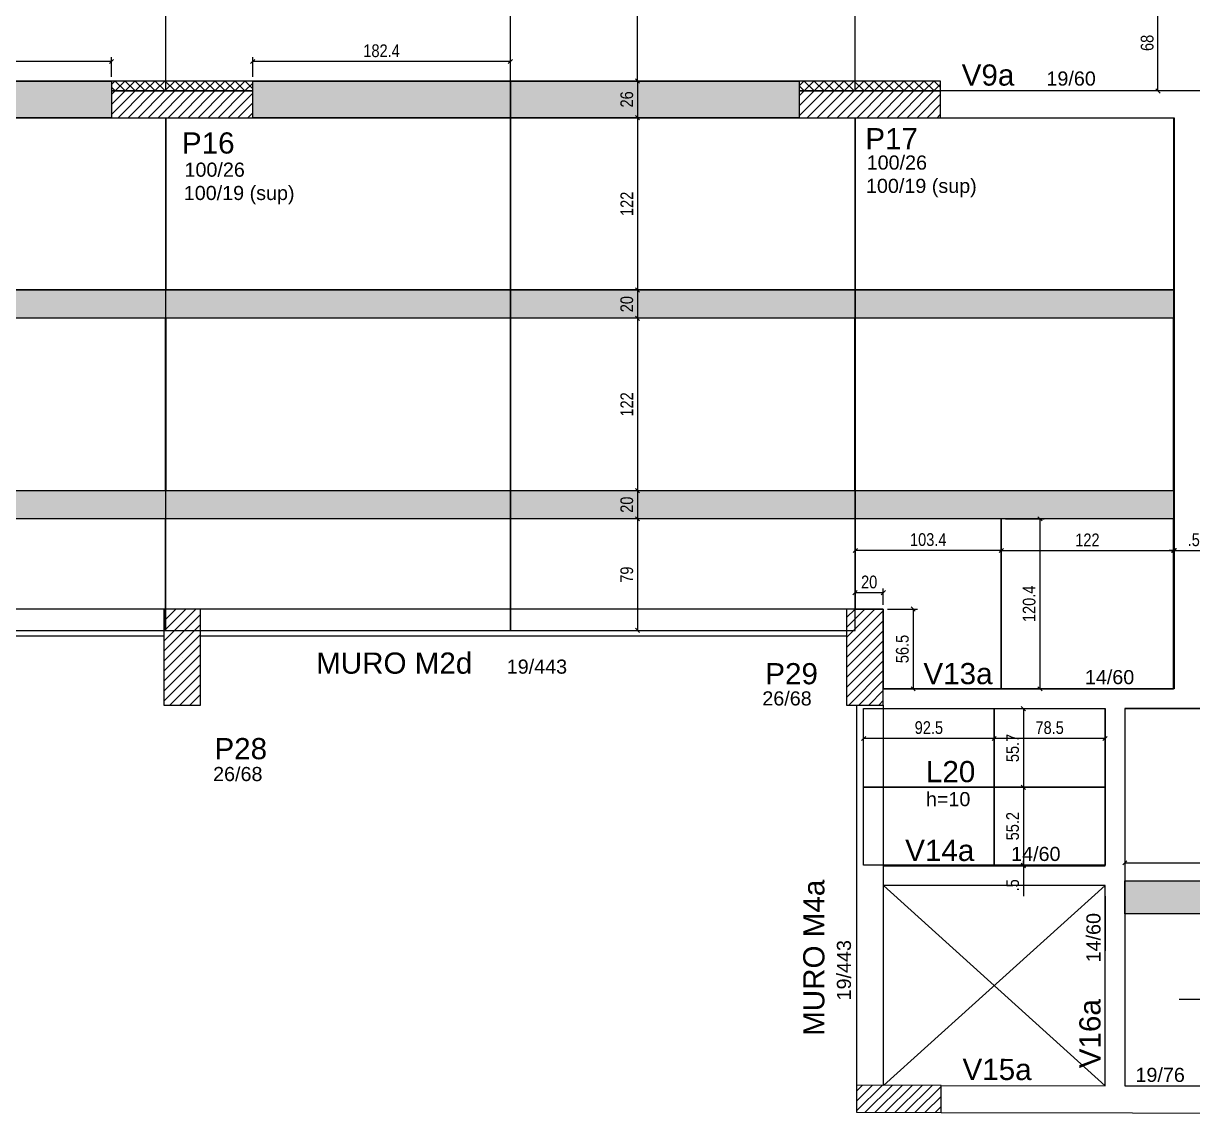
# Model space of a CAD drawing. Header units: millimetres. Extents: x 2332 to 8660, y 363 to 3984.
# Drawn here: x 3985 to 4813, y 1861 to 2633 of the extents above; entities that cross this region are included whole.
import ezdxf

# ---------------------------------------------------------------- set-up
doc = ezdxf.new("R2010")
doc.units = ezdxf.units.MM
for name, color, linetype in [('1', 1, 'Continuous'), ('2', 2, 'Continuous'), ('8', 8, 'Continuous'), ('COTA', 241, 'Continuous'), ('ES-VIGA', 3, 'Continuous'), ('L-D', 2, 'Continuous'), ('L-N', 4, 'Continuous'), ('P-D', 2, 'Continuous'), ('Painéis', 200, 'Continuous'), ('PIL-N', 4, 'Continuous'), ('Pilares', 5, 'Continuous'), ('VIG-D', 2, 'Continuous'), ('VIG-N', 4, 'Continuous')]:
    doc.layers.add(name, color=color, linetype=linetype)
doc.layers.add('Hachura', color=251, linetype='Continuous', lineweight=9)
doc.styles.add('COTA TECNICA-50', font='techl___.ttf', dxfattribs={"height": 9})
doc.styles.get("Standard").update_dxf_attribs({"font": 'arial.ttf'})
doc.dimstyles.new('COTA PAINEL-50', dxfattribs={"dimtxt": 9, "dimasz": 3, "dimexe": 3, "dimexo": 3, "dimgap": 3, "dimtad": 1, "dimdec": 1, "dimzin": 12, "dimdsep": 46, "dimtxsty": 'COTA TECNICA-50', "dimblk1": 'OBLIQUE', "dimblk2": 'OBLIQUE', "dimsah": 1, "dimcen": 0.9, "dimclrd": 4, "dimclre": 4, "dimclrt": 240, "dimadec": 1, "dimazin": 3, "dimtfac": 1, "dimtdec": 1, "dimtmove": 0, "dimatfit": 3, "dimfxl": 1, "dimtolj": 1, "dimtzin": 12, "dimarcsym": 0})

# ---------------------------------------------------------------- blocks, each defined once
blk = doc.blocks.new('_Oblique')
at = {"color": 0, "linetype": 'ByBlock', "lineweight": -2}
blk.add_line((-0.5, -0.5), (0.5, 0.5), dxfattribs=at)
blk = doc.blocks.new('*D16')
at = {"layer": 'COTA', "color": 4, "lineweight": -2, "transparency": 16777216}
for p, q in [((4764.7, 2042.48), (4764.7, 2035.49)), ((4764.7, 2038.49), (5008.7, 2038.49)), ((5008.7, 2042.48), (5008.7, 2035.49))]:
    blk.add_line(p, q, dxfattribs=at)
at = {"layer": 'Defpoints', "color": 0, "transparency": 16777216}
for p in [(4764.7, 2045.48), (5008.7, 2045.48), (5008.7, 2038.49)]:
    blk.add_point(p, dxfattribs=at)
at = {"layer": 'COTA', "color": 4, "lineweight": -2, "transparency": 16777216, "xscale": 3, "yscale": 3, "zscale": 3, "rotation": 180}
blk.add_blockref('_Oblique', (4764.7, 2038.49), dxfattribs=at)
at = {"layer": 'COTA', "color": 4, "lineweight": -2, "transparency": 16777216, "xscale": 3, "yscale": 3, "zscale": 3}
blk.add_blockref('_Oblique', (5008.7, 2038.49), dxfattribs=at)
at = {"layer": 'COTA', "color": 240, "transparency": 16777216, "insert": (4886.7, 2046.06), "char_height": 9, "attachment_point": 5, "style": 'COTA TECNICA-50'}
blk.add_mtext('\\A1;244', dxfattribs=at)
blk = doc.blocks.new('*D98')
at = {"layer": 'COTA', "color": 4, "lineweight": -2, "transparency": 16777216}
blk.add_line((4750.7, 2126.6), (4672.2, 2126.6), dxfattribs=at)
at = {"layer": 'Defpoints', "color": 0, "transparency": 16777216}
for p in [(4672.2, 2126.6), (4672.2, 2126.6), (4750.7, 2126.6)]:
    blk.add_point(p, dxfattribs=at)
at = {"layer": 'COTA', "color": 4, "lineweight": -2, "transparency": 16777216, "xscale": 3, "yscale": 3, "zscale": 3, "rotation": 180}
blk.add_blockref('_Oblique', (4672.2, 2126.6), dxfattribs=at)
at = {"layer": 'COTA', "color": 4, "lineweight": -2, "transparency": 16777216, "xscale": 3, "yscale": 3, "zscale": 3}
blk.add_blockref('_Oblique', (4750.7, 2126.6), dxfattribs=at)
at = {"layer": 'COTA', "color": 240, "transparency": 16777216, "insert": (4711.45, 2134.22), "char_height": 9, "attachment_point": 5, "style": 'COTA TECNICA-50'}
blk.add_mtext('\\A1;78.5', dxfattribs=at)
blk = doc.blocks.new('*D99')
at = {"layer": 'COTA', "color": 4, "lineweight": -2, "transparency": 16777216}
blk.add_line((4672.2, 2126.6), (4579.7, 2126.6), dxfattribs=at)
at = {"layer": 'Defpoints', "color": 0, "transparency": 16777216}
for p in [(4579.7, 2126.6), (4579.7, 2126.6), (4672.2, 2126.6)]:
    blk.add_point(p, dxfattribs=at)
at = {"layer": 'COTA', "color": 4, "lineweight": -2, "transparency": 16777216, "xscale": 3, "yscale": 3, "zscale": 3, "rotation": 180}
blk.add_blockref('_Oblique', (4579.7, 2126.6), dxfattribs=at)
at = {"layer": 'COTA', "color": 4, "lineweight": -2, "transparency": 16777216, "xscale": 3, "yscale": 3, "zscale": 3}
blk.add_blockref('_Oblique', (4672.2, 2126.6), dxfattribs=at)
at = {"layer": 'COTA', "color": 240, "transparency": 16777216, "insert": (4625.95, 2134.23), "char_height": 9, "attachment_point": 5, "style": 'COTA TECNICA-50'}
blk.add_mtext('\\A1;92.5', dxfattribs=at)
blk = doc.blocks.new('*D100')
at = {"layer": 'COTA', "color": 4, "lineweight": -2, "transparency": 16777216}
blk.add_line((4692.85, 2147.72), (4692.85, 2092.06), dxfattribs=at)
at = {"layer": 'Defpoints', "color": 0, "transparency": 16777216}
for p in [(4692.85, 2147.72), (4692.85, 2092.06), (4692.85, 2092.06)]:
    blk.add_point(p, dxfattribs=at)
at = {"layer": 'COTA', "color": 4, "lineweight": -2, "transparency": 16777216, "xscale": 3, "yscale": 3, "zscale": 3}
for p, rotation in [((4692.85, 2147.72), 90), ((4692.85, 2092.06), 270)]:
    blk.add_blockref('_Oblique', p, dxfattribs=dict(at, rotation=rotation))
at = {"layer": 'COTA', "color": 240, "transparency": 16777216, "insert": (4685.25, 2119.89), "char_height": 9, "attachment_point": 5, "rotation": 90, "style": 'COTA TECNICA-50'}
blk.add_mtext('\\A1;55.7', dxfattribs=at)
blk = doc.blocks.new('*D101')
at = {"layer": 'COTA', "color": 4, "lineweight": -2, "transparency": 16777216}
blk.add_line((4692.85, 2092.06), (4692.85, 2036.9), dxfattribs=at)
at = {"layer": 'Defpoints', "color": 0, "transparency": 16777216}
for p in [(4692.85, 2092.06), (4692.85, 2036.9), (4692.85, 2036.9)]:
    blk.add_point(p, dxfattribs=at)
at = {"layer": 'COTA', "color": 4, "lineweight": -2, "transparency": 16777216, "xscale": 3, "yscale": 3, "zscale": 3}
for p, rotation in [((4692.85, 2092.06), 90), ((4692.85, 2036.9), 270)]:
    blk.add_blockref('_Oblique', p, dxfattribs=dict(at, rotation=rotation))
at = {"layer": 'COTA', "color": 240, "transparency": 16777216, "insert": (4685.25, 2064.48), "char_height": 9, "attachment_point": 5, "rotation": 90, "style": 'COTA TECNICA-50'}
blk.add_mtext('\\A1;55.2', dxfattribs=at)
blk = doc.blocks.new('*D44')
at = {"layer": 'COTA', "color": 4, "lineweight": -2, "transparency": 16777216}
for p, q in [((4692.85, 2036.9), (4692.85, 2039.9)), ((4692.85, 2036.9), (4692.85, 2036.4)), ((4692.85, 2036.4), (4692.85, 2014.81))]:
    blk.add_line(p, q, dxfattribs=at)
at = {"layer": 'Defpoints', "color": 0, "transparency": 16777216}
for p in [(4692.85, 2036.9), (4692.85, 2036.4), (4692.85, 2036.4)]:
    blk.add_point(p, dxfattribs=at)
at = {"layer": 'COTA', "color": 4, "lineweight": -2, "transparency": 16777216, "xscale": 3, "yscale": 3, "zscale": 3}
for p, rotation in [((4692.85, 2036.9), 270), ((4692.85, 2036.4), 90)]:
    blk.add_blockref('_Oblique', p, dxfattribs=dict(at, rotation=rotation))
at = {"layer": 'COTA', "color": 240, "transparency": 16777216, "insert": (4685.25, 2022.6), "char_height": 9, "attachment_point": 5, "rotation": 90, "style": 'COTA TECNICA-50'}
blk.add_mtext('\\A1;.5', dxfattribs=at)
blk = doc.blocks.new('*D123')
at = {"layer": 'COTA', "color": 4, "lineweight": -2, "transparency": 16777216}
for p, q in [((4419.65, 2592.22), (4419.65, 2566.22)), ((4422.57, 2592.22), (4422.65, 2592.22)), ((4422.57, 2566.22), (4422.65, 2566.22))]:
    blk.add_line(p, q, dxfattribs=at)
at = {"layer": 'Defpoints', "color": 0, "transparency": 16777216}
for p in [(4419.57, 2592.22), (4419.57, 2566.22), (4419.65, 2566.22)]:
    blk.add_point(p, dxfattribs=at)
at = {"layer": 'COTA', "color": 4, "lineweight": -2, "transparency": 16777216, "xscale": 3, "yscale": 3, "zscale": 3}
for p, rotation in [((4419.65, 2592.22), 90), ((4419.65, 2566.22), 270)]:
    blk.add_blockref('_Oblique', p, dxfattribs=dict(at, rotation=rotation))
at = {"layer": 'COTA', "color": 240, "transparency": 16777216, "insert": (4412.06, 2579.22), "char_height": 9, "attachment_point": 5, "rotation": 90, "style": 'COTA TECNICA-50'}
blk.add_mtext('\\A1;26', dxfattribs=at)
blk = doc.blocks.new('*D125')
at = {"layer": 'COTA', "color": 4, "lineweight": -2, "transparency": 16777216}
for p, q in [((4573.64, 2221.22), (4573.64, 2232.78)), ((4593.69, 2229.78), (4573.64, 2229.78)), ((4593.69, 2221.22), (4593.69, 2232.78))]:
    blk.add_line(p, q, dxfattribs=at)
at = {"layer": 'Defpoints', "color": 0, "transparency": 16777216}
for p in [(4573.64, 2229.78), (4573.64, 2218.22), (4593.69, 2218.22)]:
    blk.add_point(p, dxfattribs=at)
at = {"layer": 'COTA', "color": 4, "lineweight": -2, "transparency": 16777216, "xscale": 3, "yscale": 3, "zscale": 3, "rotation": 180}
blk.add_blockref('_Oblique', (4573.64, 2229.78), dxfattribs=at)
at = {"layer": 'COTA', "color": 4, "lineweight": -2, "transparency": 16777216, "xscale": 3, "yscale": 3, "zscale": 3}
blk.add_blockref('_Oblique', (4593.69, 2229.78), dxfattribs=at)
at = {"layer": 'COTA', "color": 240, "transparency": 16777216, "insert": (4583.67, 2237.37), "char_height": 9, "attachment_point": 5, "style": 'COTA TECNICA-50'}
blk.add_mtext('\\A1;20', dxfattribs=at)
blk = doc.blocks.new('*D126')
at = {"layer": 'COTA', "color": 4, "lineweight": -2, "transparency": 16777216}
for p, q in [((4596.69, 2218.22), (4617.8, 2218.22)), ((4614.8, 2218.22), (4614.8, 2161.72)), ((4596.69, 2161.72), (4617.8, 2161.72))]:
    blk.add_line(p, q, dxfattribs=at)
at = {"layer": 'Defpoints', "color": 0, "transparency": 16777216}
for p in [(4593.69, 2218.22), (4593.69, 2161.72), (4614.8, 2161.72)]:
    blk.add_point(p, dxfattribs=at)
at = {"layer": 'COTA', "color": 4, "lineweight": -2, "transparency": 16777216, "xscale": 3, "yscale": 3, "zscale": 3}
for p, rotation in [((4614.8, 2218.22), 90), ((4614.8, 2161.72), 270)]:
    blk.add_blockref('_Oblique', p, dxfattribs=dict(at, rotation=rotation))
at = {"layer": 'COTA', "color": 240, "transparency": 16777216, "insert": (4607.2, 2189.97), "char_height": 9, "attachment_point": 5, "rotation": 90, "style": 'COTA TECNICA-50'}
blk.add_mtext('\\A1;56.5', dxfattribs=at)
blk = doc.blocks.new('*D127')
at = {"layer": 'COTA', "color": 4, "lineweight": -2, "transparency": 16777216}
for p, q in [((4680.19, 2282.14), (4707.56, 2282.14)), ((4704.56, 2282.14), (4704.56, 2161.72)), ((4680.19, 2161.72), (4707.56, 2161.72))]:
    blk.add_line(p, q, dxfattribs=at)
at = {"layer": 'Defpoints', "color": 0, "transparency": 16777216}
for p in [(4677.19, 2282.14), (4677.19, 2161.72), (4704.56, 2161.72)]:
    blk.add_point(p, dxfattribs=at)
at = {"layer": 'COTA', "color": 4, "lineweight": -2, "transparency": 16777216, "xscale": 3, "yscale": 3, "zscale": 3}
for p, rotation in [((4704.56, 2282.14), 90), ((4704.56, 2161.72), 270)]:
    blk.add_blockref('_Oblique', p, dxfattribs=dict(at, rotation=rotation))
at = {"layer": 'COTA', "color": 240, "transparency": 16777216, "insert": (4696.97, 2221.93), "char_height": 9, "attachment_point": 5, "rotation": 90, "style": 'COTA TECNICA-50'}
blk.add_mtext('\\A1;120.4', dxfattribs=at)
blk = doc.blocks.new('*D128')
at = {"layer": 'COTA', "color": 4, "lineweight": -2, "transparency": 16777216}
for p, q in [((4677.19, 2259.9), (4677.19, 2262.69)), ((4799.2, 2259.9), (4799.2, 2262.69)), ((4677.19, 2259.69), (4799.2, 2259.69))]:
    blk.add_line(p, q, dxfattribs=at)
at = {"layer": 'Defpoints', "color": 0, "transparency": 16777216}
for p in [(4677.19, 2256.9), (4799.2, 2259.69), (4799.2, 2256.9)]:
    blk.add_point(p, dxfattribs=at)
at = {"layer": 'COTA', "color": 4, "lineweight": -2, "transparency": 16777216, "xscale": 3, "yscale": 3, "zscale": 3, "rotation": 180}
blk.add_blockref('_Oblique', (4677.19, 2259.69), dxfattribs=at)
at = {"layer": 'COTA', "color": 4, "lineweight": -2, "transparency": 16777216, "xscale": 3, "yscale": 3, "zscale": 3}
blk.add_blockref('_Oblique', (4799.2, 2259.69), dxfattribs=at)
at = {"layer": 'COTA', "color": 240, "transparency": 16777216, "insert": (4738.19, 2267.24), "char_height": 9, "attachment_point": 5, "style": 'COTA TECNICA-50'}
blk.add_mtext('\\A1;122', dxfattribs=at)
blk = doc.blocks.new('*D37')
at = {"layer": 'COTA', "color": 4, "lineweight": -2, "transparency": 16777216}
for p, q in [((4799.2, 2259.69), (4796.2, 2259.69)), ((4799.2, 2259.69), (4799.7, 2259.69)), ((4799.7, 2259.69), (4821.29, 2259.69))]:
    blk.add_line(p, q, dxfattribs=at)
at = {"layer": 'Defpoints', "color": 0, "transparency": 16777216}
for p in [(4799.2, 2259.69), (4799.7, 2259.69), (4799.7, 2259.69)]:
    blk.add_point(p, dxfattribs=at)
at = {"layer": 'COTA', "color": 4, "lineweight": -2, "transparency": 16777216, "xscale": 3, "yscale": 3, "zscale": 3}
blk.add_blockref('_Oblique', (4799.2, 2259.69), dxfattribs=at)
at = {"layer": 'COTA', "color": 4, "lineweight": -2, "transparency": 16777216, "xscale": 3, "yscale": 3, "zscale": 3, "rotation": 180}
blk.add_blockref('_Oblique', (4799.7, 2259.69), dxfattribs=at)
at = {"layer": 'COTA', "color": 240, "transparency": 16777216, "insert": (4813.49, 2267.29), "char_height": 9, "attachment_point": 5, "style": 'COTA TECNICA-50'}
blk.add_mtext('\\A1;.5', dxfattribs=at)
blk = doc.blocks.new('*D129')
at = {"layer": 'COTA', "color": 4, "lineweight": -2, "transparency": 16777216}
blk.add_line((4677.19, 2259.69), (4573.8, 2259.69), dxfattribs=at)
at = {"layer": 'Defpoints', "color": 0, "transparency": 16777216}
for p in [(4573.8, 2259.69), (4573.8, 2259.69), (4677.19, 2259.69)]:
    blk.add_point(p, dxfattribs=at)
at = {"layer": 'COTA', "color": 4, "lineweight": -2, "transparency": 16777216, "xscale": 3, "yscale": 3, "zscale": 3, "rotation": 180}
blk.add_blockref('_Oblique', (4573.8, 2259.69), dxfattribs=at)
at = {"layer": 'COTA', "color": 4, "lineweight": -2, "transparency": 16777216, "xscale": 3, "yscale": 3, "zscale": 3}
blk.add_blockref('_Oblique', (4677.19, 2259.69), dxfattribs=at)
at = {"layer": 'COTA', "color": 240, "transparency": 16777216, "insert": (4625.5, 2267.39), "char_height": 9, "attachment_point": 5, "style": 'COTA TECNICA-50'}
blk.add_mtext('\\A1;103.4', dxfattribs=at)
blk = doc.blocks.new('*D130')
at = {"layer": 'COTA', "color": 4, "lineweight": -2, "transparency": 16777216}
for p, q in [((4419.65, 2566.22), (4419.65, 2444.22)), ((4422.57, 2566.22), (4422.65, 2566.22)), ((4422.57, 2444.22), (4422.65, 2444.22))]:
    blk.add_line(p, q, dxfattribs=at)
at = {"layer": 'Defpoints', "color": 0, "transparency": 16777216}
for p in [(4419.57, 2566.22), (4419.57, 2444.22), (4419.65, 2444.22)]:
    blk.add_point(p, dxfattribs=at)
at = {"layer": 'COTA', "color": 4, "lineweight": -2, "transparency": 16777216, "xscale": 3, "yscale": 3, "zscale": 3}
for p, rotation in [((4419.65, 2566.22), 90), ((4419.65, 2444.22), 270)]:
    blk.add_blockref('_Oblique', p, dxfattribs=dict(at, rotation=rotation))
at = {"layer": 'COTA', "color": 240, "transparency": 16777216, "insert": (4412.09, 2505.22), "char_height": 9, "attachment_point": 5, "rotation": 90, "style": 'COTA TECNICA-50'}
blk.add_mtext('\\A1;122', dxfattribs=at)
blk = doc.blocks.new('*D131')
at = {"layer": 'COTA', "color": 4, "lineweight": -2, "transparency": 16777216}
for p, q in [((4419.65, 2444.22), (4419.65, 2424.18)), ((4422.57, 2444.22), (4422.65, 2444.22))]:
    blk.add_line(p, q, dxfattribs=at)
at = {"layer": 'Defpoints', "color": 0, "transparency": 16777216}
for p in [(4419.57, 2444.22), (4419.65, 2424.18), (4419.65, 2424.18)]:
    blk.add_point(p, dxfattribs=at)
at = {"layer": 'COTA', "color": 4, "lineweight": -2, "transparency": 16777216, "xscale": 3, "yscale": 3, "zscale": 3}
for p, rotation in [((4419.65, 2444.22), 90), ((4419.65, 2424.18), 270)]:
    blk.add_blockref('_Oblique', p, dxfattribs=dict(at, rotation=rotation))
at = {"layer": 'COTA', "color": 240, "transparency": 16777216, "insert": (4412.06, 2434.2), "char_height": 9, "attachment_point": 5, "rotation": 90, "style": 'COTA TECNICA-50'}
blk.add_mtext('\\A1;20', dxfattribs=at)
blk = doc.blocks.new('*D132')
at = {"layer": 'COTA', "color": 4, "lineweight": -2, "transparency": 16777216}
blk.add_line((4419.65, 2424.18), (4419.65, 2302.18), dxfattribs=at)
at = {"layer": 'Defpoints', "color": 0, "transparency": 16777216}
for p in [(4419.65, 2424.18), (4419.65, 2302.18), (4419.65, 2302.18)]:
    blk.add_point(p, dxfattribs=at)
at = {"layer": 'COTA', "color": 4, "lineweight": -2, "transparency": 16777216, "xscale": 3, "yscale": 3, "zscale": 3}
for p, rotation in [((4419.65, 2424.18), 90), ((4419.65, 2302.18), 270)]:
    blk.add_blockref('_Oblique', p, dxfattribs=dict(at, rotation=rotation))
at = {"layer": 'COTA', "color": 240, "transparency": 16777216, "insert": (4412.09, 2363.18), "char_height": 9, "attachment_point": 5, "rotation": 90, "style": 'COTA TECNICA-50'}
blk.add_mtext('\\A1;122', dxfattribs=at)
blk = doc.blocks.new('*D133')
at = {"layer": 'COTA', "color": 4, "lineweight": -2, "transparency": 16777216}
blk.add_line((4419.65, 2302.18), (4419.65, 2282.14), dxfattribs=at)
at = {"layer": 'Defpoints', "color": 0, "transparency": 16777216}
for p in [(4419.65, 2302.18), (4419.65, 2282.14), (4419.65, 2282.14)]:
    blk.add_point(p, dxfattribs=at)
at = {"layer": 'COTA', "color": 4, "lineweight": -2, "transparency": 16777216, "xscale": 3, "yscale": 3, "zscale": 3}
for p, rotation in [((4419.65, 2302.18), 90), ((4419.65, 2282.14), 270)]:
    blk.add_blockref('_Oblique', p, dxfattribs=dict(at, rotation=rotation))
at = {"layer": 'COTA', "color": 240, "transparency": 16777216, "insert": (4412.06, 2292.16), "char_height": 9, "attachment_point": 5, "rotation": 90, "style": 'COTA TECNICA-50'}
blk.add_mtext('\\A1;20', dxfattribs=at)
blk = doc.blocks.new('*D134')
at = {"layer": 'COTA', "color": 4, "lineweight": -2, "transparency": 16777216}
blk.add_line((4419.65, 2282.14), (4419.65, 2203.12), dxfattribs=at)
at = {"layer": 'Defpoints', "color": 0, "transparency": 16777216}
for p in [(4419.65, 2282.14), (4419.65, 2203.12), (4419.65, 2203.12)]:
    blk.add_point(p, dxfattribs=at)
at = {"layer": 'COTA', "color": 4, "lineweight": -2, "transparency": 16777216, "xscale": 3, "yscale": 3, "zscale": 3}
for p, rotation in [((4419.65, 2282.14), 90), ((4419.65, 2203.12), 270)]:
    blk.add_blockref('_Oblique', p, dxfattribs=dict(at, rotation=rotation))
at = {"layer": 'COTA', "color": 240, "transparency": 16777216, "insert": (4412.06, 2242.63), "char_height": 9, "attachment_point": 5, "rotation": 90, "style": 'COTA TECNICA-50'}
blk.add_mtext('\\A1;79', dxfattribs=at)
blk = doc.blocks.new('*D236')
at = {"layer": 'Defpoints', "color": 0, "transparency": 16777216}
for p in [(4788.15, 2653.22), (4788.15, 2653.22), (4788.15, 2585.22)]:
    blk.add_point(p, dxfattribs=at)
at = {"layer": 'Painéis', "color": 4, "lineweight": -2, "transparency": 16777216}
blk.add_line((4788.15, 2585.22), (4788.15, 2653.22), dxfattribs=at)
at = {"layer": 'Painéis', "color": 4, "lineweight": -2, "transparency": 16777216, "xscale": 3, "yscale": 3, "zscale": 3}
for p, rotation in [((4788.15, 2653.22), 90), ((4788.15, 2585.22), 270)]:
    blk.add_blockref('_Oblique', p, dxfattribs=dict(at, rotation=rotation))
at = {"layer": 'Painéis', "color": 240, "transparency": 16777216, "insert": (4780.54, 2619.22), "char_height": 9, "attachment_point": 5, "rotation": 90, "style": 'COTA TECNICA-50'}
blk.add_mtext('\\A1;68', dxfattribs=at)
blk = doc.blocks.new('*D263')
at = {"layer": 'Defpoints', "color": 0, "transparency": 16777216}
for p in [(4419.65, 2714.22), (4419.65, 2714.22), (4419.65, 2592.22)]:
    blk.add_point(p, dxfattribs=at)
at = {"layer": 'Painéis', "color": 4, "lineweight": -2, "transparency": 16777216}
blk.add_line((4419.65, 2592.22), (4419.65, 2714.22), dxfattribs=at)
at = {"layer": 'Painéis', "color": 4, "lineweight": -2, "transparency": 16777216, "xscale": 3, "yscale": 3, "zscale": 3}
for p, rotation in [((4419.65, 2714.22), 90), ((4419.65, 2592.22), 270)]:
    blk.add_blockref('_Oblique', p, dxfattribs=dict(at, rotation=rotation))
at = {"layer": 'Painéis', "color": 240, "transparency": 16777216, "insert": (4412.09, 2653.22), "char_height": 9, "attachment_point": 5, "rotation": 90, "style": 'COTA TECNICA-50'}
blk.add_mtext('\\A1;122', dxfattribs=at)
blk = doc.blocks.new('*D275')
at = {"layer": 'Defpoints', "color": 0, "transparency": 16777216}
for p in [(4147.2, 2606.03), (4147.2, 2592.22), (4329.62, 2592.22)]:
    blk.add_point(p, dxfattribs=at)
at = {"layer": 'Painéis', "color": 4, "lineweight": -2, "transparency": 16777216}
for p, q in [((4147.2, 2595.22), (4147.2, 2609.03)), ((4329.62, 2595.22), (4329.62, 2609.03)), ((4329.62, 2606.03), (4147.2, 2606.03))]:
    blk.add_line(p, q, dxfattribs=at)
at = {"layer": 'Painéis', "color": 4, "lineweight": -2, "transparency": 16777216, "xscale": 3, "yscale": 3, "zscale": 3, "rotation": 180}
blk.add_blockref('_Oblique', (4147.2, 2606.03), dxfattribs=at)
at = {"layer": 'Painéis', "color": 4, "lineweight": -2, "transparency": 16777216, "xscale": 3, "yscale": 3, "zscale": 3}
blk.add_blockref('_Oblique', (4329.62, 2606.03), dxfattribs=at)
at = {"layer": 'Painéis', "color": 240, "transparency": 16777216, "insert": (4238.41, 2613.61), "char_height": 9, "attachment_point": 5, "style": 'COTA TECNICA-50'}
blk.add_mtext('\\A1;182.4', dxfattribs=at)
blk = doc.blocks.new('*D276')
at = {"layer": 'Defpoints', "color": 0, "transparency": 16777216}
for p in [(3841.69, 2606.03), (3841.69, 2592.22), (4047.19, 2592.22)]:
    blk.add_point(p, dxfattribs=at)
at = {"layer": 'Painéis', "color": 4, "lineweight": -2, "transparency": 16777216}
for p, q in [((3841.69, 2595.22), (3841.69, 2609.03)), ((4047.19, 2595.22), (4047.19, 2609.03)), ((4047.19, 2606.03), (3841.69, 2606.03))]:
    blk.add_line(p, q, dxfattribs=at)
at = {"layer": 'Painéis', "color": 4, "lineweight": -2, "transparency": 16777216, "xscale": 3, "yscale": 3, "zscale": 3, "rotation": 180}
blk.add_blockref('_Oblique', (3841.69, 2606.03), dxfattribs=at)
at = {"layer": 'Painéis', "color": 4, "lineweight": -2, "transparency": 16777216, "xscale": 3, "yscale": 3, "zscale": 3}
blk.add_blockref('_Oblique', (4047.19, 2606.03), dxfattribs=at)
at = {"layer": 'Painéis', "color": 240, "transparency": 16777216, "insert": (3944.44, 2613.62), "char_height": 9, "attachment_point": 5, "style": 'COTA TECNICA-50'}
blk.add_mtext('\\A1;205.5', dxfattribs=at)

msp = doc.modelspace()

# ---------------------------------------------------------------- hatches: boundary and pattern name
at = {"layer": 'Hachura', "linetype": 'ByBlock'}
h = msp.add_hatch(color=256, dxfattribs=at)
h.dxf.hatch_style = 1
h.paths.add_polyline_path([(4047.19, 2592.22), (3841.63, 2592.22), (3841.63, 2566.22), (4047.19, 2566.22)])
h = msp.add_hatch(color=256, dxfattribs=at)
h.dxf.hatch_style = 1
h.paths.add_polyline_path([(4329.62, 2592.16), (4147.2, 2592.27), (4147.2, 2566.22), (4329.62, 2566.22)])
h = msp.add_hatch(color=256, dxfattribs=at)
h.dxf.hatch_style = 1
h.paths.add_polyline_path([(4534.19, 2592.22), (4329.62, 2592.22), (4329.62, 2566.22), (4534.19, 2566.22)])
h.paths.add_polyline_path([(4420.95, 2567.23), (4420.95, 2592.22), (4420.95, 2587.96), (4420.95, 2571.49)], flags=16)
h = msp.add_hatch(color=256, dxfattribs=at)
h.dxf.hatch_style = 1
h.paths.add_polyline_path([(4085.53, 2444.22), (4085.53, 2424.18), (3841.46, 2424.18), (3841.46, 2444.22)])
h = msp.add_hatch(color=256, dxfattribs=at)
h.dxf.hatch_style = 1
h.paths.add_polyline_path([(4329.7, 2444.22), (4329.7, 2424.18), (4085.63, 2424.18), (4085.63, 2444.22)])
h = msp.add_hatch(color=256, dxfattribs=at)
h.dxf.hatch_style = 1
h.paths.add_polyline_path([(4573.69, 2444.22), (4573.69, 2424.18), (4329.62, 2424.18), (4329.62, 2444.22)])
h = msp.add_hatch(color=256, dxfattribs=at)
h.dxf.hatch_style = 1
h.paths.add_polyline_path([(4799.11, 2444.22), (4799.11, 2424.18), (4573.79, 2424.18), (4573.79, 2444.22)])
h = msp.add_hatch(color=256, dxfattribs=at)
h.dxf.hatch_style = 1
h.paths.add_polyline_path([(4085.54, 2302.18), (4085.54, 2282.14), (3841.47, 2282.14), (3841.47, 2302.18)])
h = msp.add_hatch(color=256, dxfattribs=at)
h.dxf.hatch_style = 1
h.paths.add_polyline_path([(4329.71, 2302.18), (4329.71, 2282.14), (4085.64, 2282.14), (4085.64, 2302.18)])
h = msp.add_hatch(color=256, dxfattribs=at)
h.dxf.hatch_style = 1
h.paths.add_polyline_path([(4573.7, 2302.18), (4573.7, 2282.14), (4329.63, 2282.14), (4329.63, 2302.18)])
h = msp.add_hatch(color=256, dxfattribs=at)
h.dxf.hatch_style = 1
h.paths.add_polyline_path([(4799.22, 2302.18), (4799.22, 2282.14), (4573.9, 2282.14), (4573.9, 2302.18)])
h = msp.add_hatch(color=256, dxfattribs=at)
h.dxf.hatch_style = 1
h.paths.add_polyline_path([(5008.7, 2025.72), (5008.7, 2002.48), (4764.7, 2002.48), (4764.7, 2025.72)])

# ---------------------------------------------------------------- linework, layer by layer
at = {"layer": '1', "linetype": 'Continuous'}
for p, q in [((4047.19, 2592.22), (4047.19, 2592.22)), ((4047.19, 2592.22), (4047.19, 2592.22)), ((4047.19, 2592.22), (4047.19, 2592.22)), ((4047.19, 2592.22), (4047.19, 2592.22)), ((4047.19, 2592.22), (4047.19, 2592.22)), ((4097.19, 2592.22), (4097.19, 2592.22)), ((4147.19, 2592.22), (4147.19, 2592.22)), ((4147.19, 2592.22), (4147.19, 2592.22)), ((4147.19, 2592.22), (4147.19, 2592.22)), ((4534.19, 2592.22), (4534.19, 2592.22)), ((4534.19, 2592.22), (4534.19, 2592.22)), ((4534.19, 2592.22), (4534.19, 2592.22)), ((4534.19, 2592.22), (4534.19, 2592.22)), ((4534.19, 2592.22), (4534.19, 2592.22)), ((4534.19, 2592.22), (4534.19, 2592.22)), ((4534.19, 2592.22), (4534.19, 2592.22)), ((4634.19, 2592.22), (4634.19, 2592.22)), ((4634.19, 2592.22), (4634.19, 2592.22)), ((4051.28, 2566.22), (4051.28, 2566.22)), ((4143.03, 2566.22), (4143.03, 2566.22)), ((4534.19, 2566.22), (4534.19, 2566.22)), ((4534.19, 2566.22), (4534.19, 2566.22)), ((4634.19, 2566.22), (4634.19, 2566.22)), ((4799.7, 2566.22), (4799.7, 2566.22)), ((4799.7, 2566.22), (4799.7, 2566.22)), ((4084.19, 2218.22), (4084.19, 2218.22)), ((4084.19, 2218.22), (4084.19, 2218.22)), ((4110.19, 2218.22), (4110.19, 2218.22)), ((4567.69, 2218.22), (4567.69, 2218.22)), ((4593.69, 2218.22), (4593.69, 2218.22)), ((4593.69, 2218.22), (4593.69, 2218.22)), ((4567.69, 2199.22), (4567.69, 2199.22)), ((4593.69, 2161.72), (4593.69, 2161.72)), ((4084.19, 2150.22), (4084.19, 2150.22)), ((4084.19, 2150.22), (4084.19, 2150.22)), ((4109.66, 2150.22), (4110.19, 2150.75)), ((4110.19, 2150.22), (4110.19, 2150.22)), ((4110.19, 2150.22), (4110.19, 2150.22)), ((4567.69, 2150.22), (4567.69, 2150.22)), ((4567.69, 2150.22), (4567.69, 2150.22)), ((4567.69, 2150.22), (4567.69, 2150.22)), ((4750.7, 2022.4), (4750.7, 2022.4)), ((4750.7, 2022.4), (4750.7, 2022.4)), ((4750.7, 2022.4), (4750.7, 2022.4)), ((4750.7, 2014.9), (4750.7, 1976.15)), ((4836.75, 1941.69), (4803.19, 1941.69)), ((4574.7, 1880.95), (4574.7, 1880.95)), ((4574.7, 1880.95), (4574.7, 1880.95)), ((4574.69, 1861.95), (4574.69, 1861.95)), ((4574.69, 1861.95), (4574.69, 1861.95)), ((4634.69, 1861.81), (4634.69, 1861.81)), ((4634.69, 1861.81), (4634.69, 1861.81))]:
    msp.add_line(p, q, dxfattribs=at)
for points in [[(4084.19, 2218.22), (3585.66, 2218.22)], [(4567.7, 2218.22), (4110.19, 2218.22)], [(3656.2, 2199.22), (4084.19, 2199.22)], [(4110.19, 2199.22), (4567.69, 2199.22)], [(4574.7, 2150.22), (4574.7, 1880.95)], [(4593.7, 1880.9), (4593.7, 2150.22)]]:
    msp.add_lwpolyline(points, dxfattribs=at)
at = {"layer": '2', "linetype": 'Continuous'}
for p, q in [((4593.7, 2022.4), (4750.7, 1880.54)), ((4593.7, 1880.9), (4750.7, 2022.4))]:
    msp.add_line(p, q, dxfattribs=at)
at = {"layer": '8', "linetype": 'Continuous'}
for p, q in [((4047.19, 2589.79), (4049.62, 2592.22)), ((4049.69, 2585.22), (4056.69, 2592.22)), ((4049.85, 2592.22), (4056.85, 2585.22)), ((4056.76, 2585.22), (4063.76, 2592.22)), ((4056.93, 2592.22), (4063.93, 2585.22)), ((4063.83, 2585.22), (4070.83, 2592.22)), ((4064, 2592.22), (4071, 2585.22)), ((4070.9, 2585.22), (4077.9, 2592.22)), ((4071.07, 2592.22), (4078.07, 2585.22)), ((4077.97, 2585.22), (4084.97, 2592.22)), ((4078.14, 2592.22), (4085.14, 2585.22)), ((4085.04, 2585.22), (4092.04, 2592.22)), ((4085.21, 2592.22), (4092.21, 2585.22)), ((4092.11, 2585.22), (4099.11, 2592.22)), ((4092.28, 2592.22), (4099.28, 2585.22)), ((4099.18, 2585.22), (4106.18, 2592.22)), ((4099.35, 2592.22), (4106.35, 2585.22)), ((4106.26, 2585.22), (4113.26, 2592.22)), ((4106.42, 2592.22), (4113.42, 2585.22)), ((4113.33, 2585.22), (4120.33, 2592.22)), ((4113.49, 2592.22), (4120.49, 2585.22)), ((4120.4, 2585.22), (4127.4, 2592.22)), ((4120.56, 2592.22), (4127.56, 2585.22)), ((4127.47, 2585.22), (4134.47, 2592.22)), ((4127.64, 2592.22), (4134.64, 2585.22)), ((4134.54, 2585.22), (4141.54, 2592.22)), ((4134.71, 2592.22), (4141.71, 2585.22)), ((4141.78, 2592.22), (4147.19, 2586.8)), ((4534.19, 2588.89), (4537.52, 2592.22)), ((4537.59, 2585.22), (4544.59, 2592.22)), ((4537.76, 2592.22), (4544.76, 2585.22)), ((4544.66, 2585.22), (4551.66, 2592.22)), ((4544.83, 2592.22), (4551.83, 2585.22)), ((4551.73, 2585.22), (4558.73, 2592.22)), ((4551.9, 2592.22), (4558.9, 2585.22)), ((4558.8, 2585.22), (4565.8, 2592.22)), ((4558.97, 2592.22), (4565.97, 2585.22)), ((4565.87, 2585.22), (4572.87, 2592.22)), ((4566.04, 2592.22), (4573.04, 2585.22)), ((4572.94, 2585.22), (4579.94, 2592.22)), ((4573.11, 2592.22), (4580.11, 2585.22)), ((4580.02, 2585.22), (4587.02, 2592.22)), ((4580.18, 2592.22), (4587.18, 2585.22)), ((4587.09, 2585.22), (4594.09, 2592.22)), ((4587.25, 2592.22), (4594.25, 2585.22)), ((4594.16, 2585.22), (4601.16, 2592.22)), ((4594.32, 2592.22), (4601.32, 2585.22)), ((4601.23, 2585.22), (4608.23, 2592.22)), ((4601.39, 2592.22), (4608.39, 2585.22)), ((4608.3, 2585.22), (4615.3, 2592.22)), ((4608.47, 2592.22), (4615.47, 2585.22)), ((4615.37, 2585.22), (4622.37, 2592.22)), ((4615.54, 2592.22), (4622.54, 2585.22)), ((4622.44, 2585.22), (4629.44, 2592.22)), ((4622.61, 2592.22), (4629.61, 2585.22)), ((4629.68, 2592.22), (4634.19, 2587.7)), ((4047.19, 2587.8), (4049.78, 2585.22)), ((4047.19, 2568.58), (4063.83, 2585.22)), ((4047.19, 2575.65), (4056.76, 2585.22)), ((4047.19, 2582.72), (4049.69, 2585.22)), ((4051.9, 2566.22), (4070.9, 2585.22)), ((4058.97, 2566.22), (4077.97, 2585.22)), ((4066.04, 2566.22), (4085.04, 2585.22)), ((4073.11, 2566.22), (4092.11, 2585.22)), ((4080.18, 2566.22), (4099.18, 2585.22)), ((4087.26, 2566.22), (4106.26, 2585.22)), ((4094.33, 2566.22), (4113.33, 2585.22)), ((4101.4, 2566.22), (4120.4, 2585.22)), ((4108.47, 2566.22), (4127.47, 2585.22)), ((4115.54, 2566.22), (4134.54, 2585.22)), ((4122.61, 2566.22), (4141.61, 2585.22)), ((4129.68, 2566.22), (4147.19, 2583.73)), ((4141.61, 2585.22), (4147.19, 2590.8)), ((4534.19, 2588.71), (4537.68, 2585.22)), ((4534.19, 2567.68), (4551.73, 2585.22)), ((4534.19, 2574.75), (4544.66, 2585.22)), ((4534.19, 2581.82), (4537.59, 2585.22)), ((4539.8, 2566.22), (4558.8, 2585.22)), ((4546.87, 2566.22), (4565.87, 2585.22)), ((4553.94, 2566.22), (4572.94, 2585.22)), ((4561.02, 2566.22), (4580.02, 2585.22)), ((4568.09, 2566.22), (4587.09, 2585.22)), ((4575.16, 2566.22), (4594.16, 2585.22)), ((4582.23, 2566.22), (4601.23, 2585.22)), ((4589.3, 2566.22), (4608.3, 2585.22)), ((4596.37, 2566.22), (4615.37, 2585.22)), ((4603.44, 2566.22), (4622.44, 2585.22)), ((4610.51, 2566.22), (4629.51, 2585.22)), ((4629.51, 2585.22), (4634.19, 2589.9)), ((4097.19, 2575.72), (4097.19, 2575.72)), ((4136.75, 2566.22), (4147.19, 2576.66)), ((4584.19, 2575.72), (4584.19, 2575.72)), ((4617.58, 2566.22), (4634.19, 2582.83)), ((4624.65, 2566.22), (4634.19, 2575.76)), ((4143.82, 2566.22), (4147.19, 2569.59)), ((4631.73, 2566.22), (4634.19, 2568.68)), ((4084.19, 2195.46), (4106.95, 2218.22)), ((4084.19, 2202.53), (4099.88, 2218.22)), ((4084.19, 2209.6), (4092.81, 2218.22)), ((4084.19, 2216.67), (4085.74, 2218.22)), ((4084.19, 2188.39), (4110.19, 2214.39)), ((4567.69, 2198.13), (4587.78, 2218.22)), ((4567.69, 2205.2), (4580.71, 2218.22)), ((4567.69, 2212.27), (4573.64, 2218.22)), ((4567.69, 2191.06), (4593.69, 2217.06)), ((4084.19, 2181.32), (4110.19, 2207.32)), ((4567.69, 2183.99), (4593.69, 2209.99)), ((4567.69, 2176.91), (4593.69, 2202.91)), ((4084.19, 2174.25), (4110.19, 2200.25)), ((4567.69, 2169.84), (4593.69, 2195.84)), ((4084.19, 2167.18), (4110.19, 2193.18)), ((4084.19, 2160.11), (4110.19, 2186.1)), ((4567.69, 2162.77), (4593.69, 2188.77)), ((4084.19, 2153.03), (4110.19, 2179.03)), ((4097.19, 2184.22), (4097.19, 2184.22)), ((4567.69, 2155.7), (4593.69, 2181.7)), ((4584.19, 2184.22), (4584.19, 2184.22)), ((4088.45, 2150.22), (4110.19, 2171.96)), ((4569.28, 2150.22), (4593.69, 2174.63)), ((4095.52, 2150.22), (4110.19, 2164.89)), ((4576.35, 2150.22), (4593.69, 2167.56)), ((4102.59, 2150.22), (4110.19, 2157.82)), ((4583.42, 2150.22), (4593.69, 2160.49)), ((4590.49, 2150.22), (4593.69, 2153.42)), ((4574.69, 1862.77), (4592.92, 1880.91)), ((4574.71, 1869.84), (4585.85, 1880.92)), ((4574.73, 1876.91), (4578.78, 1880.94)), ((4580.94, 1861.93), (4599.99, 1880.89)), ((4588.01, 1861.92), (4607.06, 1880.87)), ((4595.09, 1861.9), (4614.13, 1880.85)), ((4602.16, 1861.88), (4621.2, 1880.84)), ((4609.23, 1861.87), (4628.27, 1880.82)), ((4616.3, 1861.85), (4634.73, 1880.2)), ((4604.71, 1871.38), (4604.71, 1871.38)), ((4623.37, 1861.83), (4634.72, 1873.13)), ((4630.44, 1861.82), (4634.7, 1866.06))]:
    msp.add_line(p, q, dxfattribs=at)
at = {"layer": 'ES-VIGA'}
for p, q in [((4750.7, 2036.4), (4750.7, 2147.72)), ((4764.7, 2147.72), (4764.7, 1880.52)), ((4593.7, 2036.4), (4750.7, 2036.4)), ((4750.7, 2022.4), (4593.7, 2022.4)), ((4750.7, 1880.54), (4750.7, 2022.4)), ((4634.74, 1880.81), (4750.7, 1880.54))]:
    msp.add_line(p, q, dxfattribs=at)
for points in [[(4809.2, 2585.22), (4634.19, 2585.22)], [(5061.69, 2585.22), (4809.2, 2585.22)], [(4634.19, 2566.22), (4799.7, 2566.22)], [(4799.7, 2566.22), (4799.7, 2161.72)], [(4799.7, 2161.72), (4593.69, 2161.72)], [(4593.69, 2147.72), (4750.7, 2147.72)], [(4764.7, 2147.72), (5061.69, 2147.72)], [(5041.19, 1879.91), (4764.7, 1880.51)], [(4634.69, 1861.81), (5041.15, 1860.91)]]:
    msp.add_lwpolyline(points, dxfattribs=at)
at = {"layer": 'Painéis'}
for p, q in [((4085.69, 2585.22), (4085.69, 3119.22)), ((4329.69, 2585.22), (4329.69, 3119.22)), ((4573.69, 2585.22), (4573.69, 3119.22)), ((4634.2, 2592.22), (3476.19, 2592.22))]:
    msp.add_line(p, q, dxfattribs=at)
for points in [[(4047.19, 2566.22), (3841.63, 2566.22), (3841.63, 2592.22), (4047.19, 2592.22)], [(4329.62, 2566.22), (4147.2, 2566.22), (4147.2, 2592.22), (4329.62, 2592.22)], [(4534.19, 2566.22), (4329.62, 2566.22), (4329.62, 2592.22), (4534.19, 2592.22)], [(3841.63, 2566.22), (4085.71, 2566.22), (4085.71, 2444.22), (3841.63, 2444.22)], [(4085.71, 2566.22), (4329.79, 2566.22), (4329.79, 2444.22), (4085.71, 2444.22)], [(4329.79, 2566.22), (4573.87, 2566.22), (4573.87, 2444.22), (4329.79, 2444.22)], [(4573.87, 2566.22), (4799.2, 2566.22), (4799.2, 2444.22), (4573.87, 2444.22)], [(4085.53, 2444.22), (4085.53, 2424.18), (3841.46, 2424.18), (3841.46, 2444.22)], [(4329.7, 2444.22), (4329.7, 2424.18), (4085.63, 2424.18), (4085.63, 2444.22)], [(4573.69, 2444.22), (4573.69, 2424.18), (4329.62, 2424.18), (4329.62, 2444.22)], [(4799.11, 2444.22), (4799.11, 2424.18), (4573.79, 2424.18), (4573.79, 2444.22)], [(4085.46, 2302.18), (4085.46, 2424.18), (3841.46, 2424.18), (3841.46, 2302.18)], [(4329.63, 2302.18), (4329.63, 2424.18), (4085.63, 2424.18), (4085.63, 2302.18)], [(4573.62, 2302.18), (4573.62, 2424.18), (4329.62, 2424.18), (4329.62, 2302.18)], [(4799.04, 2302.18), (4799.04, 2424.18), (4573.79, 2424.18), (4573.79, 2302.18)], [(4085.54, 2302.18), (4085.54, 2282.14), (3841.47, 2282.14), (3841.47, 2302.18)], [(4329.71, 2302.18), (4329.71, 2282.14), (4085.64, 2282.14), (4085.64, 2302.18)], [(4573.7, 2302.18), (4573.7, 2282.14), (4329.63, 2282.14), (4329.63, 2302.18)], [(4799.12, 2302.18), (4799.12, 2282.14), (4573.8, 2282.14), (4573.8, 2302.18)], [(3841.47, 2203.12), (4085.54, 2203.12), (4085.54, 2282.14), (3841.47, 2282.14)], [(4085.54, 2203.12), (4329.63, 2203.12), (4329.63, 2282.14), (4085.54, 2282.14)], [(4329.63, 2203.12), (4573.8, 2203.12), (4573.8, 2282.14), (4329.63, 2282.14)], [(4677.19, 2161.72), (4799.2, 2161.72), (4799.2, 2282.14), (4677.19, 2282.14)], [(4672.2, 2092.06), (4579.7, 2092.06), (4579.7, 2147.72), (4672.2, 2147.72)], [(4672.2, 2147.72), (4750.7, 2147.72), (4750.7, 2092.06), (4672.2, 2092.06)], [(5008.7, 2025.72), (5008.7, 2147.72), (4764.7, 2147.72), (4764.7, 2025.72)], [(4579.7, 2092.06), (4672.2, 2092.06), (4672.2, 2036.9), (4579.7, 2036.9)], [(4672.2, 2092.06), (4750.7, 2092.06), (4750.7, 2036.9), (4672.2, 2036.9)], [(5008.7, 2025.72), (5008.7, 2002.48), (4764.7, 2002.48), (4764.7, 2025.72)], [(5008.7, 1880.48), (5008.7, 2002.48), (4764.7, 2002.48), (4764.7, 1880.48)]]:
    msp.add_lwpolyline(points, close=True, dxfattribs=at)
msp.add_lwpolyline([(4593.69, 2161.72), (4677.19, 2161.72), (4677.19, 2282.14), (4573.8, 2282.14), (4573.64, 2218.22), (4593.69, 2218.22), (4593.69, 2161.72)], dxfattribs=at)
at = {"layer": 'Pilares'}
for points in [[(4047.19, 2592.22), (4047.19, 2585.22), (4147.19, 2585.22), (4147.19, 2592.22), (4047.19, 2592.22)], [(4534.19, 2592.22), (4534.19, 2585.22), (4634.19, 2585.22), (4634.19, 2592.22), (4534.19, 2592.22)], [(4047.19, 2566.22), (4147.19, 2566.22), (4147.19, 2585.22), (4047.19, 2585.22), (4047.19, 2566.22)], [(4534.19, 2566.22), (4634.19, 2566.22), (4634.19, 2585.22), (4534.19, 2585.22), (4534.19, 2566.22)], [(4084.19, 2150.22), (4110.19, 2150.22), (4110.19, 2218.22), (4084.19, 2218.22), (4084.19, 2150.22)], [(4567.69, 2150.22), (4593.69, 2150.22), (4593.69, 2218.22), (4567.69, 2218.22), (4567.69, 2150.22)], [(4574.69, 1861.95), (4634.69, 1861.81), (4634.74, 1880.81), (4574.74, 1880.95), (4574.69, 1861.95)]]:
    msp.add_lwpolyline(points, dxfattribs=at)

# ---------------------------------------------------------------- texts
at = {"layer": 'L-D', "linetype": 'Continuous'}
msp.add_text('h=10', height=10, dxfattribs=at).set_placement((4623.86, 2078.65))
at = {"layer": 'L-N', "linetype": 'Continuous'}
msp.add_text('L20', height=15, dxfattribs=at).set_placement((4623.86, 2095.65))
at = {"layer": 'P-D', "linetype": 'Continuous'}
for s, height, p in [('100/26', 10, (4098.86, 2524.44)), ('100/26', 10, (4581.91, 2529.48)), ('100/19 (sup)', 9.9999, (4098.36, 2507.93)), ('100/19 (sup)', 9.9999, (4581.41, 2512.97)), ('26/68', 10, (4508.02, 2149.97)), ('26/68', 10, (4119.13, 2096.43))]:
    msp.add_text(s, height=height, dxfattribs=at).set_placement(p)
at = {"layer": 'PIL-N', "linetype": 'Continuous'}
for s, p in [('P17', (4580.95, 2543.87)), ('P16', (4097.06, 2540.84)), ('P29', (4510.12, 2164.97)), ('P28', (4120.08, 2111.9))]:
    msp.add_text(s, height=15, dxfattribs=at).set_placement(p)
at = {"layer": 'VIG-D', "linetype": 'Continuous'}
for s, p in [('19/60', (4709.19, 2588.97)), ('19/443', (4327.06, 2172.48)), ('14/60', (4736.41, 2165.05)), ('14/60', (4684.19, 2039.83))]:
    msp.add_text(s, height=10, dxfattribs=at).set_placement(p)
for s, rotation, p in [('14/60', 90, (4747.47, 1968.04)), ('19/443', 90, (4570.79, 1941.09)), ('19/76', 359.87, (4772.22, 1883.4))]:
    msp.add_text(s, height=10, rotation=rotation, dxfattribs=at).set_placement(p)
at = {"layer": 'VIG-N', "linetype": 'Continuous'}
for s, p in [('V9a', (4649.19, 2588.97)), ('MURO M2d', (4192.06, 2172.48)), ('V13a', (4622.09, 2165.05)), ('V14a', (4609.19, 2039.83))]:
    msp.add_text(s, height=15, dxfattribs=at).set_placement(p)
for s, rotation, p in [('MURO M4a', 90, (4551.97, 1915.97)), ('V16a', 90, (4747.47, 1893.04)), ('V15a', 359.87, (4649.75, 1884.78))]:
    msp.add_text(s, height=15, rotation=rotation, dxfattribs=at).set_placement(p)

# ---------------------------------------------------------------- dimensions: what is measured, and where the dimension line sits
at = {"layer": 'COTA'}
for base, p1, p2, picture, middle in [((4419.65, 2566.22), (4419.57, 2592.22), (4419.57, 2566.22), '*D123', (4412.06, 2579.22)), ((4419.65, 2444.22), (4419.57, 2566.22), (4419.57, 2444.22), '*D130', (4412.09, 2505.22)), ((4704.56, 2161.72), (4677.19, 2282.14), (4677.19, 2161.72), '*D127', (4696.97, 2221.93)), ((4614.8, 2161.72), (4593.69, 2218.22), (4593.69, 2161.72), '*D126', (4607.2, 2189.97)), ((4692.85, 2092.06), (4692.85, 2147.72), (4692.85, 2092.06), '*D100', (4685.25, 2119.89)), ((4692.85, 2036.9), (4692.85, 2092.06), (4692.85, 2036.9), '*D101', (4685.25, 2064.48)), ((4692.85, 2036.4), (4692.85, 2036.9), (4692.85, 2036.4), '*D44', (4685.25, 2022.6))]:
    dim = msp.add_linear_dim(base=base, p1=p1, p2=p2, angle=90, dimstyle='COTA PAINEL-50', dxfattribs=at)
    dim.commit()
    dim.dimension.update_dxf_attribs({"geometry": picture, "text_midpoint": middle})
for base, p1, p2, picture, middle in [((4419.65, 2424.18), (4419.57, 2444.22), (4419.65, 2424.18), '*D131', (4412.06, 2434.2)), ((4419.65, 2302.18), (4419.65, 2424.18), (4419.65, 2302.18), '*D132', (4412.09, 2363.18)), ((4419.65, 2282.14), (4419.65, 2302.18), (4419.65, 2282.14), '*D133', (4412.06, 2292.16)), ((4419.65, 2203.12), (4419.65, 2282.14), (4419.65, 2203.12), '*D134', (4412.06, 2242.63))]:
    dim = msp.add_linear_dim(base=base, p1=p1, p2=p2, angle=90, dimstyle='COTA PAINEL-50', override={"dimtmove": 1}, dxfattribs=at)
    dim.commit()
    dim.dimension.update_dxf_attribs({"geometry": picture, "text_midpoint": middle})
for base, p1, p2, picture, middle in [((4573.8, 2259.69), (4677.19, 2259.69), (4573.8, 2259.69), '*D129', (4625.5, 2267.39)), ((4799.2, 2259.69), (4677.19, 2256.9), (4799.2, 2256.9), '*D128', (4738.19, 2267.24)), ((4799.7, 2259.69), (4799.2, 2259.69), (4799.7, 2259.69), '*D37', (4813.49, 2267.29)), ((4573.6419, 2229.7772), (4593.6915, 2218.2202), (4573.6419, 2218.2202), '*D125', (4583.6667, 2237.3693)), ((4579.7, 2126.6), (4672.2, 2126.6), (4579.7, 2126.6), '*D99', (4625.95, 2134.23)), ((4672.2, 2126.6), (4750.7, 2126.6), (4672.2, 2126.6), '*D98', (4711.45, 2134.22)), ((5008.7, 2038.49), (4764.7, 2045.48), (5008.7, 2045.48), '*D16', (4886.7, 2046.06))]:
    dim = msp.add_linear_dim(base=base, p1=p1, p2=p2, dimstyle='COTA PAINEL-50', dxfattribs=at)
    dim.commit()
    dim.dimension.update_dxf_attribs({"geometry": picture, "text_midpoint": middle})
at = {"layer": 'Painéis'}
for base, p1, p2, picture, middle in [((4419.65, 2714.22), (4419.65, 2592.22), (4419.65, 2714.22), '*D263', (4412.09, 2653.22)), ((4788.15, 2653.22), (4788.15, 2585.22), (4788.15, 2653.22), '*D236', (4780.54, 2619.22))]:
    dim = msp.add_linear_dim(base=base, p1=p1, p2=p2, angle=90, dimstyle='COTA PAINEL-50', dxfattribs=at)
    dim.commit()
    dim.dimension.update_dxf_attribs({"geometry": picture, "text_midpoint": middle})
for base, p1, p2, picture, middle in [((3841.69, 2606.03), (4047.19, 2592.22), (3841.69, 2592.22), '*D276', (3944.44, 2613.62)), ((4147.2, 2606.03), (4329.62, 2592.22), (4147.2, 2592.22), '*D275', (4238.41, 2613.61))]:
    dim = msp.add_linear_dim(base=base, p1=p1, p2=p2, dimstyle='COTA PAINEL-50', dxfattribs=at)
    dim.commit()
    dim.dimension.update_dxf_attribs({"geometry": picture, "text_midpoint": middle})

doc.saveas('drawing.dxf')
